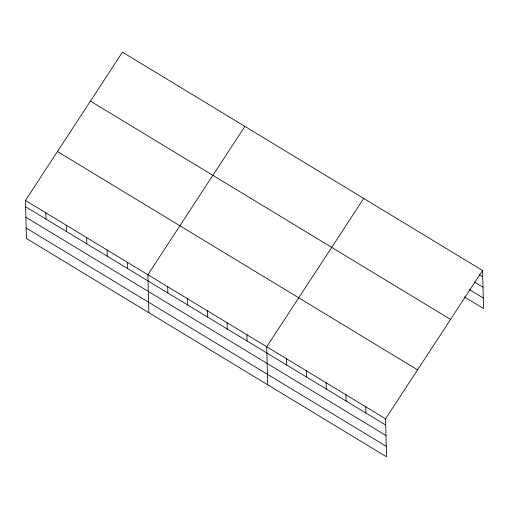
<?xml version="1.0" encoding="UTF-8"?>
<svg xmlns="http://www.w3.org/2000/svg" width="509" height="509" viewBox="0 0 509 509"><rect width="100%" height="100%" fill="white"/><g stroke="black" fill="none" stroke-linecap="round" stroke-linejoin="round"><path stroke-width="0.76" d="M482.551 270.489L385.548 418.805L386.547 456.827L26.449 238.511L25.45 200.482L122.453 52.172L482.551 270.489L483.55 308.518L464.405 296.906M244.886 126.397L147.884 274.714L148.882 312.736M363.719 198.446L266.716 346.756L267.715 384.785M479.414 274.739L482.717 276.737M474.407 282.024L482.99 287.229M469.413 289.627L483.276 298.032M90.443 101.113L450.541 319.436M57.46 151.542L417.565 369.858M25.45 200.482L385.548 418.805M25.615 206.737L385.714 425.053M25.889 217.222L385.987 435.539M26.169 228.026L386.274 446.342M365.742 406.793L365.907 413.047M345.942 394.787L346.101 401.035M326.135 382.781L326.294 389.029M306.329 370.775L306.494 377.023M286.522 358.762L286.688 365.017M246.91 334.75L247.075 340.998M227.103 322.744L227.268 328.992M207.303 310.732L207.462 316.986M187.497 298.726L187.662 304.98M167.69 286.72L167.855 292.968M127.479 262.339L127.644 268.593M107.075 249.97L107.234 256.218M86.67 237.595L86.829 243.849M66.259 225.226L66.424 231.474M45.855 212.857L46.02 219.105"/></g></svg>
